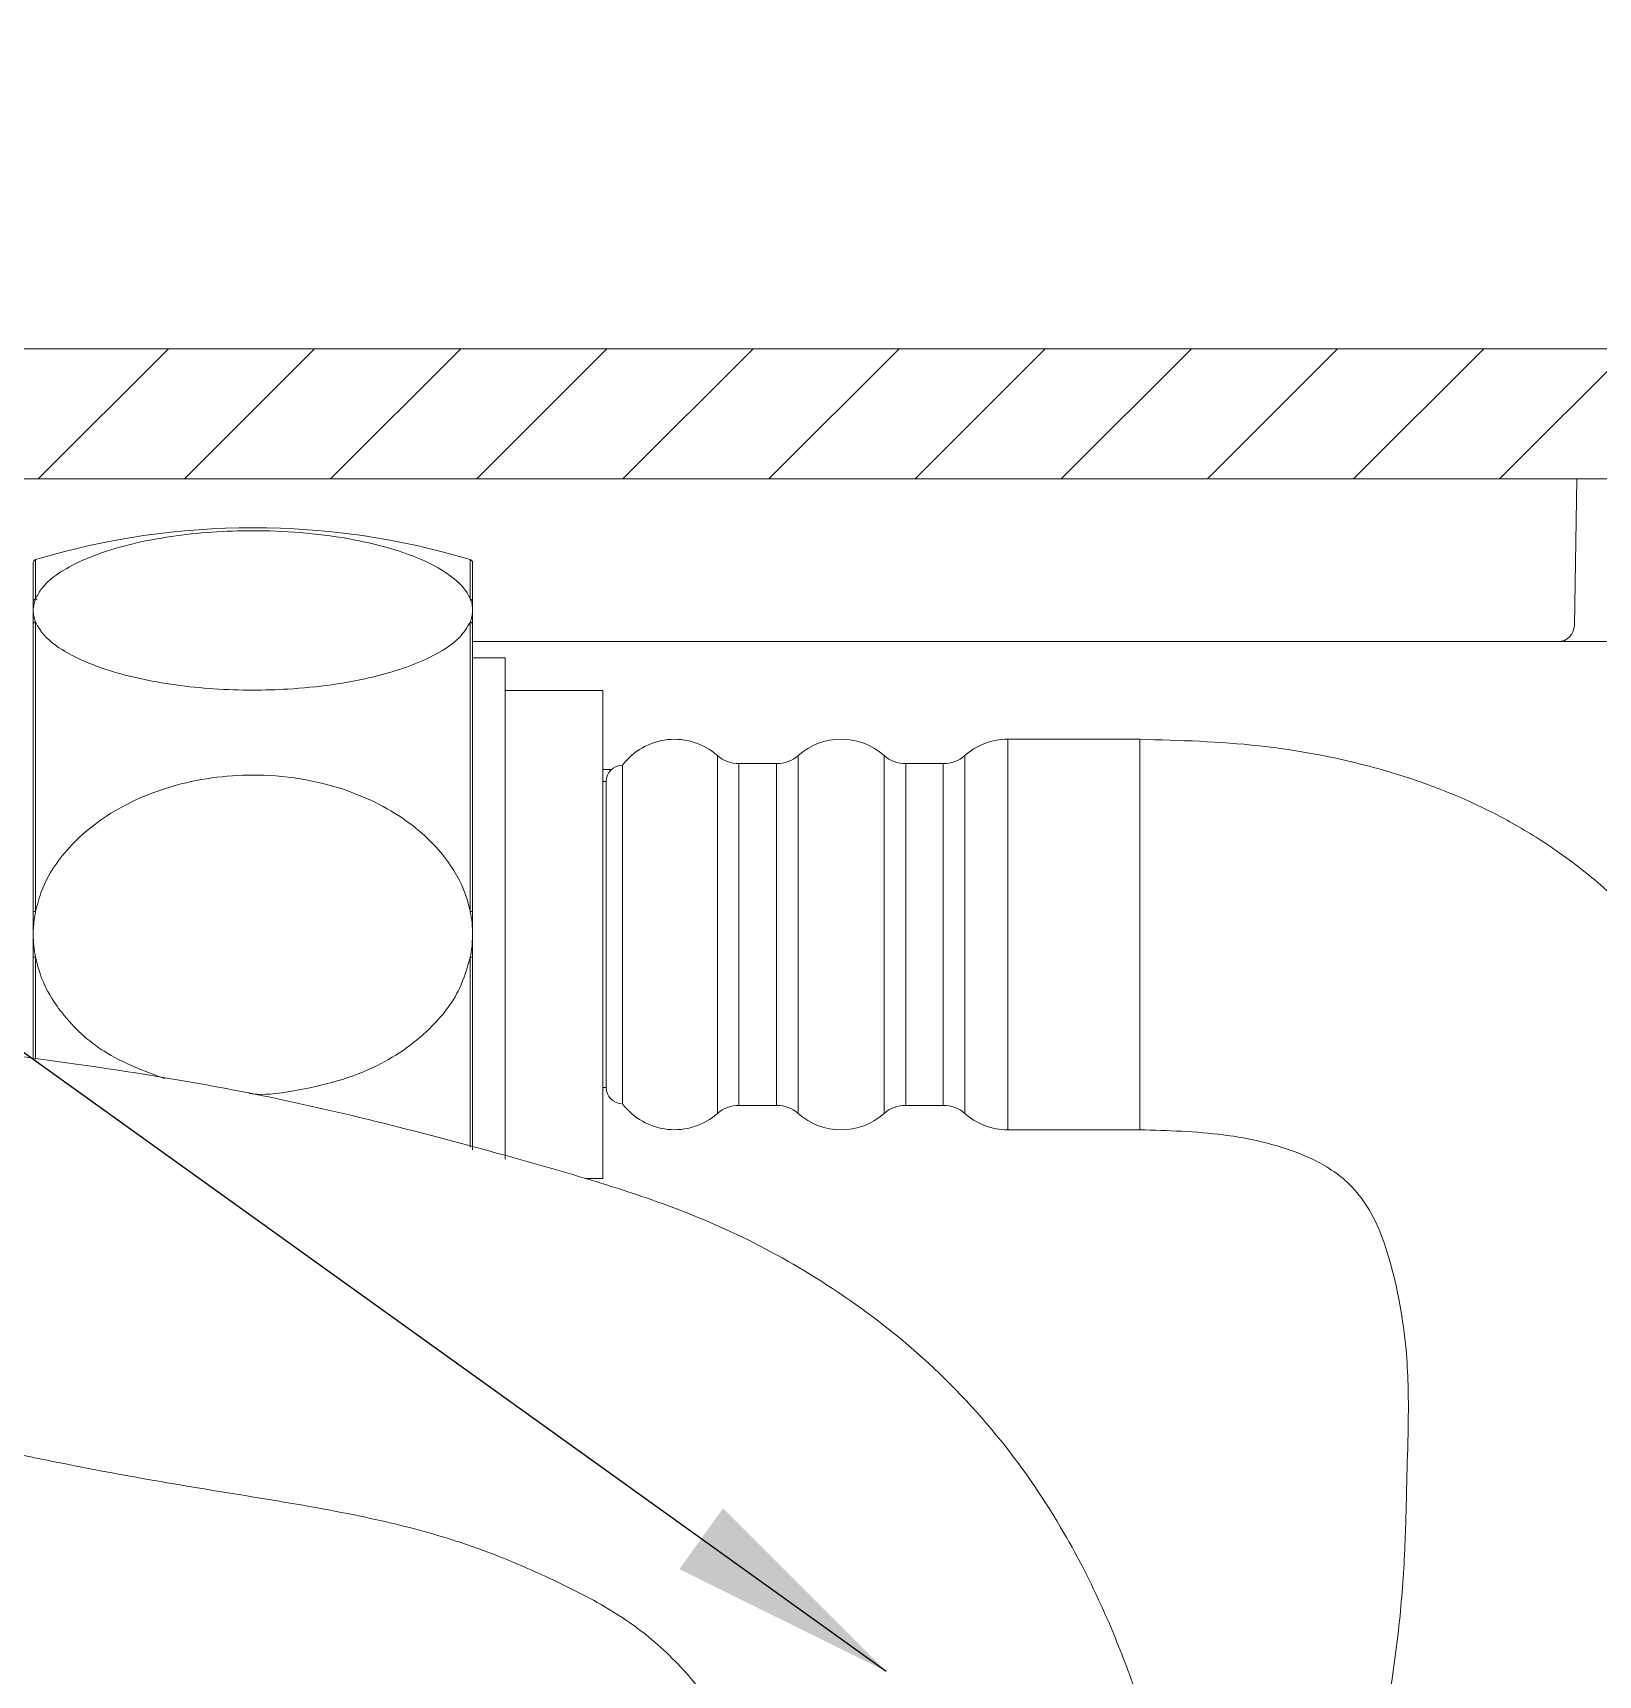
# Model space of a CAD drawing. Extents: x 14808 to 20058, y -13198 to -11680.
# Drawn here: x 15950.83 to 15974.87, y -12161.95 to -12136.71 of the extents above; entities that cross this region are included whole.
import ezdxf

# ---------------------------------------------------------------- set-up
doc = ezdxf.new("R2010")
doc.units = 0
doc.header["$LTSCALE"] = 7
doc.header["$MEASUREMENT"] = 0
doc.layers.get('0').update_dxf_attribs({"color": 2, "linetype": 'CONTINUOUS'})
doc.layers.add('D', color=2, linetype='CONTINUOUS')
doc.layers.add('DWG', color=7, linetype='CONTINUOUS')
doc.styles.add('GHS', font='romans', dxfattribs={"bigfont": 'ghs'})
doc.dimstyles.new('STANDARD$7', dxfattribs={"dimtxt": 3.5, "dimasz": 3, "dimexe": 1, "dimexo": 0.0625, "dimgap": 1, "dimtad": 1, "dimdec": 4, "dimzin": 0, "dimdsep": 46, "dimtxsty": 'GHS', "dimcen": 1, "dimclrt": 2, "dimadec": 0, "dimazin": 0, "dimtfac": 1, "dimtdec": 4, "dimtofl": 0, "dimtmove": 0, "dimatfit": 3, "dimfxl": 1, "dimtolj": 1, "dimtzin": 0, "dimarcsym": 0})
pattern_1 = [(45, (16191.9034, -11909.3088), (-1.122532, 1.122532), [])]

msp = doc.modelspace()

# ---------------------------------------------------------------- hatches: boundary and pattern name
at = {"linetype": 'Continuous', "lineweight": 0}
h = msp.add_hatch(dxfattribs=at)
h.set_pattern_fill('ANSI31', color=2, scale=0.5, style=0)
h.set_pattern_definition(pattern_1)
h.paths.add_polyline_path([(16011.582, -12141.568), (15771.582, -12141.568), (15771.582, -12143.568), (16011.582, -12143.568)], flags=0)
h = msp.add_hatch(dxfattribs=at)
h.set_pattern_fill('ANSI31', color=2, scale=0.5, style=0)
h.set_pattern_definition(pattern_1)
edge = h.paths.add_edge_path(flags=0)
edge.add_ellipse((16030.803, -12189.068), major_axis=(12.5, 0), ratio=0.999976, start_angle=270, end_angle=359)
edge.add_line((16043.301, -12189.286), (16044.134, -12141.568))
edge.add_line((16044.134, -12141.568), (16042.634, -12141.568))
edge.add_line((16042.634, -12141.568), (16041.802, -12189.251))
edge.add_ellipse((16031.303, -12189.068), major_axis=(-10.5, 0), ratio=0.999976, start_angle=90, end_angle=179, ccw=False)
edge.add_line((16031.303, -12199.568), (15949.231, -12199.568))
edge.add_ellipse((15949.231, -12206.068), major_axis=(6.5, 0), ratio=0.999976, start_angle=90, end_angle=175.904)
edge.add_ellipse((15942.249, -12205.568), major_axis=(0.5, 0), ratio=0.999976, start_angle=270, end_angle=355.904, ccw=False)
edge.add_line((15942.249, -12206.068), (15941.205, -12206.068))
edge.add_line((15941.205, -12206.068), (15941.217, -12206.768))
edge.add_line((15941.217, -12206.768), (15942.22, -12206.768))
edge.add_line((15942.22, -12206.768), (15942.242, -12208.068))
edge.add_line((15942.242, -12208.068), (15944.195, -12208.068))
edge.add_line((15944.195, -12208.068), (15944.223, -12206.48))
edge.add_ellipse((15949.222, -12206.568), major_axis=(-5, 0), ratio=0.999976, start_angle=270, end_angle=359, ccw=False)
edge.add_line((15949.222, -12201.568), (16030.803, -12201.568))

# ---------------------------------------------------------------- linework, layer by layer
at = {"color": 7, "linetype": 'Continuous', "lineweight": 15}
for p, q in [((16011.582, -12143.568), (15771.582, -12143.568)), ((15974.547, -12143.568), (15974.507, -12145.822)), ((15950.832, -12145.455), (15950.832, -12144.855)), ((15950.867, -12144.807), (15950.867, -12145.412)), ((15957.546, -12145.412), (15957.546, -12144.807)), ((15957.582, -12144.855), (15957.582, -12145.455)), ((15950.885, -12145.42), (15950.879, -12145.408)), ((15950.832, -12150.219), (15950.832, -12145.804)), ((15950.867, -12145.764), (15950.867, -12150.216)), ((15957.546, -12150.216), (15957.546, -12145.764)), ((15957.582, -12145.804), (15957.582, -12150.219)), ((15957.582, -12146.068), (15994.003, -12146.068)), ((15958.082, -12146.318), (15957.582, -12146.318)), ((15958.082, -12146.318), (15958.082, -12154.022)), ((15959.582, -12146.818), (15958.082, -12146.818)), ((15959.582, -12146.818), (15959.582, -12154.318)), ((15967.832, -12147.568), (15965.804, -12147.568)), ((15965.804, -12153.568), (15965.804, -12147.568)), ((15967.832, -12153.568), (15967.832, -12147.568)), ((15959.882, -12153.168), (15959.882, -12147.968)), ((15961.343, -12153.318), (15961.343, -12147.818)), ((15962.251, -12147.943), (15961.674, -12147.943)), ((15961.674, -12147.943), (15961.674, -12153.193)), ((15962.251, -12153.193), (15962.251, -12147.943)), ((15962.581, -12147.818), (15962.581, -12153.318)), ((15963.904, -12153.318), (15963.904, -12147.818)), ((15964.812, -12147.943), (15964.235, -12147.943)), ((15964.235, -12147.943), (15964.235, -12153.193)), ((15964.812, -12153.193), (15964.812, -12147.943)), ((15965.143, -12147.818), (15965.143, -12153.318)), ((15959.713, -12148.033), (15959.582, -12148.033)), ((15959.632, -12148.218), (15959.582, -12148.218)), ((15959.632, -12152.918), (15959.632, -12148.218)), ((15950.832, -12152.485), (15950.832, -12150.916)), ((15957.546, -12153.835), (15957.546, -12150.919)), ((15957.582, -12150.916), (15957.582, -12153.877)), ((15959.582, -12152.918), (15959.632, -12152.918)), ((15961.674, -12153.193), (15962.251, -12153.193)), ((15964.235, -12153.193), (15964.812, -12153.193)), ((15965.804, -12153.568), (15967.832, -12153.568)), ((15959.31, -12154.318), (15959.582, -12154.318))]:
    msp.add_line(p, q, dxfattribs=at)
at = {"color": 8, "linetype": 'Continuous', "lineweight": 15}
msp.add_line((15950.867, -12150.919), (15950.867, -12152.486), dxfattribs=at)
at = {"color": 7, "linetype": 'Continuous', "lineweight": 15}
for centre, radius, start, end in [((15954.207, -12155.958), 11.641, 73.3294, 106.6706), ((15950.882, -12144.855), 0.05, 106.6706, 180), ((15957.532, -12144.855), 0.05, 0, 73.3294), ((15950.877, -12145.457), 0.0457, 102.6767, 177.8146), ((15957.536, -12145.457), 0.0457, 2.1854, 77.3233), ((15950.875, -12145.807), 0.0435, 100.2628, 176.2266), ((15957.538, -12145.807), 0.0435, 3.7734, 79.7372), ((15974.257, -12145.818), 0.25, 270, 359), ((15960.682, -12148.568), 1, 48.5904, 143.1301), ((15963.243, -12148.568), 1, 48.5904, 131.4096), ((15965.804, -12148.568), 1, 90, 131.4096), ((15959.882, -12148.218), 0.25, 90, 180), ((15961.674, -12147.443), 0.5, 228.5904, 270), ((15962.251, -12147.443), 0.5, 270, 311.4096), ((15964.235, -12147.443), 0.5, 228.5904, 270), ((15964.812, -12147.443), 0.5, 270, 311.4096), ((15950.86, -12150.347), 0.131, 86.8418, 102.5324), ((15957.553, -12150.347), 0.131, 77.4676, 93.1582), ((15950.86, -12150.788), 0.131, 257.4676, 273.1582), ((15957.553, -12150.788), 0.131, 266.8418, 282.5324), ((15959.882, -12152.918), 0.25, 180, 270), ((15960.682, -12152.568), 1, 216.8699, 311.4096), ((15961.674, -12153.693), 0.5, 90, 131.4096), ((15962.251, -12153.693), 0.5, 48.5904, 90), ((15963.243, -12152.568), 1, 228.5904, 311.4096), ((15964.235, -12153.693), 0.5, 90, 131.4096), ((15964.812, -12153.693), 0.5, 48.5904, 90), ((15965.804, -12152.568), 1, 228.5904, 270)]:
    msp.add_arc(centre, radius, start, end, dxfattribs=at)
for points, knots in [([(15950.867, -12145.412), (15950.896, -12145.357), (15950.977, -12145.204), (15951.311, -12144.933), (15952.019, -12144.624), (15953.099, -12144.4), (15954.448, -12144.331), (15955.734, -12144.46), (15956.728, -12144.746), (15957.3, -12145.064), (15957.497, -12145.296), (15957.544, -12145.407), (15957.546, -12145.412)], [0, 0, 0, 0, 0.040251, 0.112325, 0.221432, 0.368786, 0.519538, 0.697281, 0.824707, 0.919739, 0.996307, 1, 1, 1, 1]), ([(15950.832, -12145.588), (15950.832, -12145.573), (15950.833, -12145.514), (15950.853, -12145.455), (15950.867, -12145.412)], [0, 0, 0, 0, 0.256693, 1, 1, 1, 1]), ([(15950.832, -12145.588), (15950.832, -12145.587), (15950.832, -12145.558), (15950.832, -12145.518), (15950.832, -12145.469), (15950.832, -12145.455)], [0, 0, 0, 0, 0.016522, 0.715828, 1, 1, 1, 1]), ([(15957.546, -12145.412), (15957.556, -12145.441), (15957.577, -12145.499), (15957.58, -12145.558), (15957.582, -12145.588)], [0, 0, 0, 0, 0.49748, 1, 1, 1, 1]), ([(15957.582, -12145.455), (15957.582, -12145.488), (15957.582, -12145.535), (15957.582, -12145.575), (15957.582, -12145.587), (15957.582, -12145.588)], [0, 0, 0, 0, 0.699392, 0.983475, 1, 1, 1, 1]), ([(15950.867, -12145.764), (15950.857, -12145.735), (15950.836, -12145.677), (15950.833, -12145.618), (15950.832, -12145.588)], [0, 0, 0, 0, 0.4974796, 1, 1, 1, 1]), ([(15950.832, -12145.804), (15950.832, -12145.755), (15950.832, -12145.687), (15950.832, -12145.612), (15950.832, -12145.589), (15950.832, -12145.588)], [0, 0, 0, 0, 0.6993923, 0.9834747, 1, 1, 1, 1]), ([(15957.582, -12145.588), (15957.578, -12145.633), (15957.573, -12145.692), (15957.551, -12145.75), (15957.546, -12145.764)], [0, 0, 0, 0, 0.758812, 1, 1, 1, 1]), ([(15957.582, -12145.588), (15957.582, -12145.589), (15957.582, -12145.643), (15957.582, -12145.719), (15957.582, -12145.785), (15957.582, -12145.804)], [0, 0, 0, 0, 0.0165224, 0.715828, 1, 1, 1, 1]), ([(15957.546, -12145.764), (15957.498, -12145.845), (15957.377, -12146.051), (15956.883, -12146.362), (15955.99, -12146.661), (15955.021, -12146.794), (15953.987, -12146.824), (15953.003, -12146.76), (15951.984, -12146.539), (15951.283, -12146.228), (15950.965, -12145.96), (15950.888, -12145.805), (15950.867, -12145.764)], [0, 0, 0, 0, 0.059791, 0.151188, 0.274249, 0.436419, 0.499971, 0.641742, 0.783924, 0.887452, 0.969504, 1, 1, 1, 1]), ([(15977.732, -12161.943), (15977.765, -12161.628), (15977.851, -12160.833), (15977.939, -12159.502), (15977.96, -12158.129), (15977.89, -12156.841), (15977.824, -12155.611), (15977.56, -12154.161), (15977.104, -12152.841), (15976.488, -12151.643), (15975.852, -12150.74), (15975.103, -12149.948), (15974.326, -12149.324), (15973.602, -12148.87), (15972.892, -12148.511), (15972.071, -12148.181), (15970.984, -12147.868), (15969.537, -12147.615), (15968.444, -12147.585), (15967.832, -12147.568)], [0, 0, 0, 0, 0.0520553, 0.1315796, 0.2003031, 0.2547513, 0.3181699, 0.3787477, 0.4681559, 0.5181279, 0.5724712, 0.6267025, 0.6746205, 0.7155672, 0.7493914, 0.7891489, 0.8427499, 0.9119626, 1, 1, 1, 1]), ([(15950.867, -12150.216), (15950.896, -12150.106), (15950.977, -12149.799), (15951.311, -12149.258), (15952.019, -12148.639), (15953.099, -12148.193), (15954.448, -12148.054), (15955.734, -12148.312), (15956.728, -12148.883), (15957.3, -12149.52), (15957.497, -12149.984), (15957.544, -12150.206), (15957.546, -12150.216)], [0, 0, 0, 0, 0.040251, 0.112325, 0.221432, 0.368786, 0.519538, 0.697281, 0.824707, 0.919739, 0.996307, 1, 1, 1, 1]), ([(15950.832, -12150.568), (15950.832, -12150.537), (15950.833, -12150.419), (15950.853, -12150.303), (15950.867, -12150.216)], [0, 0, 0, 0, 0.256693, 1, 1, 1, 1]), ([(15950.832, -12150.568), (15950.832, -12150.566), (15950.832, -12150.483), (15950.832, -12150.367), (15950.832, -12150.252), (15950.832, -12150.219)], [0, 0, 0, 0, 0.0165224, 0.715828, 1, 1, 1, 1]), ([(15957.546, -12150.216), (15957.556, -12150.274), (15957.577, -12150.39), (15957.58, -12150.508), (15957.582, -12150.568)], [0, 0, 0, 0, 0.49748, 1, 1, 1, 1]), ([(15957.582, -12150.219), (15957.582, -12150.301), (15957.582, -12150.415), (15957.582, -12150.531), (15957.582, -12150.566), (15957.582, -12150.568)], [0, 0, 0, 0, 0.699392, 0.983475, 1, 1, 1, 1]), ([(15950.867, -12150.919), (15950.857, -12150.861), (15950.836, -12150.745), (15950.833, -12150.627), (15950.832, -12150.568)], [0, 0, 0, 0, 0.49748, 1, 1, 1, 1]), ([(15950.832, -12150.916), (15950.832, -12150.835), (15950.832, -12150.72), (15950.832, -12150.604), (15950.832, -12150.569), (15950.832, -12150.568)], [0, 0, 0, 0, 0.699392, 0.983475, 1, 1, 1, 1]), ([(15957.582, -12150.568), (15957.578, -12150.657), (15957.573, -12150.775), (15957.551, -12150.891), (15957.546, -12150.919)], [0, 0, 0, 0, 0.758812, 1, 1, 1, 1]), ([(15957.582, -12150.568), (15957.582, -12150.569), (15957.582, -12150.652), (15957.582, -12150.768), (15957.582, -12150.883), (15957.582, -12150.916)], [0, 0, 0, 0, 0.0165224, 0.715828, 1, 1, 1, 1]), ([(15952.853, -12152.783), (15952.531, -12152.664), (15951.932, -12152.442), (15951.284, -12151.845), (15950.965, -12151.311), (15950.888, -12151.003), (15950.867, -12150.919)], [0, 0, 0, 0, 0.358338, 0.665777, 0.909439, 1, 1, 1, 1]), ([(15957.546, -12150.919), (15957.498, -12151.082), (15957.377, -12151.493), (15956.883, -12152.114), (15955.99, -12152.721), (15955.023, -12152.954), (15954.365, -12153.04), (15954.169, -12153.012), (15954.15, -12153.009)], [0, 0, 0, 0, 0.117989, 0.298347, 0.541191, 0.861209, 0.98662, 1, 1, 1, 1]), ([(15967.832, -12153.568), (15968.261, -12153.58), (15968.966, -12153.6), (15969.83, -12153.769), (15970.359, -12153.953), (15970.715, -12154.136), (15970.97, -12154.32), (15971.214, -12154.573), (15971.475, -12154.97), (15971.756, -12155.79), (15971.946, -12156.862), (15971.965, -12157.953), (15971.931, -12158.942), (15971.915, -12159.92), (15971.839, -12161.064), (15971.672, -12162.326), (15971.506, -12163.092), (15971.423, -12163.509), (15971.422, -12163.518)], [0, 0, 0, 0, 0.095637, 0.156956, 0.195575, 0.219988, 0.246019, 0.265315, 0.298162, 0.350633, 0.459572, 0.546556, 0.615689, 0.696843, 0.789582, 0.889392, 0.997759, 1, 1, 1, 1])]:
    msp.add_open_spline(points, degree=3, knots=knots, dxfattribs=at)
at = {"layer": 'DWG', "color": 7, "linetype": 'Continuous', "lineweight": 15}
msp.add_line((15771.582, -12141.568), (16011.582, -12141.568), dxfattribs=at)
for points, knots in [([(15968.23, -12163.852), (15968.182, -12163.638), (15968.037, -12162.986), (15967.715, -12162.017), (15967.238, -12160.827), (15966.593, -12159.572), (15965.632, -12158.186), (15964.388, -12156.912), (15962.994, -12155.89), (15961.616, -12155.129), (15960.324, -12154.625), (15959.124, -12154.253), (15957.743, -12153.866), (15956.017, -12153.406), (15953.86, -12152.922), (15951.53, -12152.552), (15949.324, -12152.268), (15947.407, -12151.948), (15945.72, -12151.579), (15943.982, -12151.136), (15942.175, -12150.656), (15940.27, -12150.199), (15938.238, -12149.772), (15936.046, -12149.385), (15933.88, -12149.077), (15931.937, -12148.842), (15930.182, -12148.654), (15928.466, -12148.487), (15926.472, -12148.311), (15924.103, -12148.126), (15921.204, -12147.93), (15917.869, -12147.736), (15914.021, -12147.541), (15909.895, -12147.352), (15905.85, -12147.228), (15902.248, -12147.197), (15899.209, -12147.243), (15896.765, -12147.333), (15894.75, -12147.428), (15893.001, -12147.511), (15891.225, -12147.581), (15889.276, -12147.627), (15887.462, -12147.625), (15885.871, -12147.593), (15884.631, -12147.555), (15883.333, -12147.506), (15881.785, -12147.447), (15879.815, -12147.387), (15877.35, -12147.346), (15874.461, -12147.354), (15871.236, -12147.431), (15868.99, -12147.521), (15867.832, -12147.568)], [0, 0, 0, 0, 0.006182, 0.018788, 0.028734, 0.04236, 0.058591, 0.076327, 0.092645, 0.10748, 0.120611, 0.132112, 0.143556, 0.161671, 0.182915, 0.20605, 0.228099, 0.245552, 0.260585, 0.276602, 0.295912, 0.313108, 0.331633, 0.354255, 0.375753, 0.393289, 0.409457, 0.425587, 0.442044, 0.466178, 0.49311, 0.524755, 0.561256, 0.602563, 0.641795, 0.675912, 0.704758, 0.728311, 0.745881, 0.762519, 0.778453, 0.796601, 0.818005, 0.830002, 0.841777, 0.853316, 0.86706, 0.886067, 0.909432, 0.936837, 0.967429, 1, 1, 1, 1]), ([(15867.832, -12153.568), (15868.911, -12153.606), (15871.058, -12153.683), (15874.225, -12153.707), (15877.25, -12153.648), (15879.828, -12153.532), (15881.884, -12153.408), (15883.41, -12153.307), (15884.818, -12153.218), (15886.699, -12153.115), (15889.053, -12153.042), (15891.726, -12153.063), (15894.188, -12153.146), (15896.677, -12153.256), (15899.413, -12153.361), (15902.556, -12153.43), (15906.044, -12153.465), (15909.297, -12153.485), (15912.242, -12153.515), (15914.82, -12153.566), (15917.443, -12153.657), (15919.944, -12153.781), (15922.106, -12153.918), (15923.837, -12154.047), (15925.166, -12154.158), (15926.237, -12154.257), (15927.33, -12154.365), (15928.709, -12154.514), (15930.392, -12154.719), (15932.139, -12154.964), (15933.722, -12155.209), (15935.178, -12155.455), (15936.617, -12155.714), (15938.204, -12156.012), (15939.947, -12156.345), (15941.589, -12156.648), (15943.117, -12156.93), (15944.585, -12157.216), (15946.119, -12157.539), (15947.521, -12157.854), (15948.746, -12158.139), (15949.938, -12158.413), (15951.26, -12158.696), (15952.729, -12158.971), (15954.276, -12159.219), (15955.743, -12159.466), (15956.908, -12159.747), (15957.834, -12160.052), (15958.705, -12160.422), (15959.494, -12160.811), (15960.105, -12161.206), (15960.643, -12161.658), (15961.13, -12162.207), (15961.6, -12162.958), (15962.016, -12163.872), (15962.374, -12165.018), (15962.672, -12166.426), (15962.899, -12168.115), (15963.056, -12170.254), (15963.072, -12171.838), (15963.082, -12172.718)], [0, 0, 0, 0, 0.030452, 0.060586, 0.089621, 0.116229, 0.133753, 0.147923, 0.159521, 0.173743, 0.201594, 0.22666, 0.249974, 0.271865, 0.297707, 0.327945, 0.361562, 0.397741, 0.421665, 0.44639, 0.471809, 0.496688, 0.517729, 0.53338, 0.545958, 0.555579, 0.563881, 0.577184, 0.595092, 0.612055, 0.627191, 0.640439, 0.653788, 0.66848, 0.686019, 0.703853, 0.715552, 0.729822, 0.746045, 0.759803, 0.770393, 0.781511, 0.794419, 0.808685, 0.824075, 0.839145, 0.850841, 0.857844, 0.866938, 0.877684, 0.883981, 0.888888, 0.898326, 0.905423, 0.914572, 0.92711, 0.93956, 0.955338, 0.975215, 1, 1, 1, 1])]:
    msp.add_open_spline(points, degree=3, knots=knots, dxfattribs=at)

# ---------------------------------------------------------------- leaders
at = {"layer": 'D'}
msp.add_leader([(15963.937, -12161.892), (15928.842, -12136.714)], dimstyle='STANDARD$7', override={"dimscale": 1, "dimasz": 3.5, "dimtad": 0, "dimcen": 5, "dimtp": 0.1, "dimtm": 1e-09}, dxfattribs=at)

doc.saveas('drawing.dxf')
